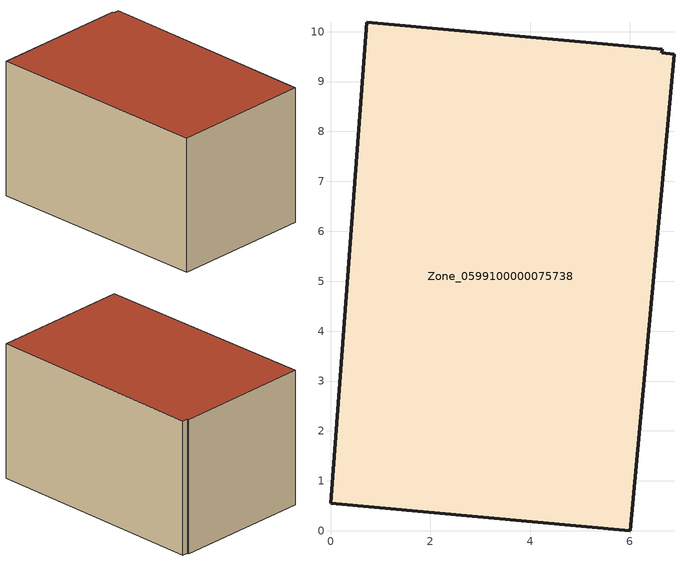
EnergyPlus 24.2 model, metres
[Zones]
Zone_0599100000075738
 floor ground (C_G): 0,0.55 0.72,10.19 6.65,9.65 6.64,9.57 6.88,9.55 6.01,0 z0
 wall outside (C_F): 0.72,10.19 0,0.55 6.01,0 6.88,9.55 6.64,9.57 6.65,9.65 0.72,10.19 z0:5.85
 roof outside (C_R): 0,0.55 6.01,0 6.88,9.55 6.64,9.57 6.65,9.65 0.72,10.19 z5.85
[BUILDING]
Pand.0599100000075738: North Axis=0; Terrain=City; Loads Convergence Tolerance Value=0.04; Temperature Convergence Tolerance Value=0.4; Solar Distribution=FullExterior; Maximum Number of Warmup Days=25; Minimum Number of Warmup Days=1
[Site:Location]
Rotterdam.The.Hague.AP_ZH_NLD Design_Conditions: Latitude=51.96; Longitude=4.45; Time Zone=1; Elevation=-4.5
[SITE:GROUNDTEMPERATURE:BUILDINGSURFACE]
18, 18, 18, 18, 18, 18, 18, 18, 18, 18, 18, 18
[MATERIAL] Thermal Absorptance=0.9; Solar Absorptance=0.7; Visible Absorptance=0.7
Name | Roughness | Thickness | Conductivity | Density | Specific Heat
G.TC.1946-1964 | MediumSmooth | 0.15 | 1 | 540 | 1210
F.TC.1946-1964 | Rough | 0.3 | 0.857143 | 1920 | 840
R.TC.1946-1964 | MediumRough | 0.2 | 0.235294 | 1500 | 1000
[CONSTRUCTION]
C_G: G.TC.1946-1964
C_F: F.TC.1946-1964
C_R: R.TC.1946-1964
[ZONE]
Zone_0599100000075738: Type=1; Multiplier=1; Ceiling Height=Autocalculate; Volume=Autocalculate; Floor Area=autocalculate; Part of Total Floor Area=Yes
[ZONEINFILTRATION:DESIGNFLOWRATE]
Infil_Zone_0599100000075738: Zone or ZoneList or Space or SpaceList=Zone_0599100000075738; Schedule=AlwaysOn; Design Flow Rate Calculation Method=Flow/Area; Flow Rate per Floor Area=0.003; Constant Term Coefficient=1; Temperature Term Coefficient=0; Velocity Term Coefficient=0; Velocity Squared Term Coefficient=0
[HVACTEMPLATE:ZONE:IDEALLOADSAIRSYSTEM]
Zone_0599100000075738: Maximum Heating Supply Air Temperature=50; Minimum Cooling Supply Air Temperature=13; Maximum Heating Supply Air Humidity Ratio=0.0156; Minimum Cooling Supply Air Humidity Ratio=0.0077; Heating Limit=NoLimit; Cooling Limit=NoLimit; Dehumidification Control Type=ConstantSensibleHeatRatio; Cooling Sensible Heat Ratio=0.7; Dehumidification Setpoint=60; Humidification Control Type=None; Humidification Setpoint=30; Outdoor Air Method=None; Outdoor Air Flow Rate per Person=0.00944; Outdoor Air Flow Rate per Zone Floor Area=0; Outdoor Air Flow Rate per Zone=0; Demand Controlled Ventilation Type=None; Outdoor Air Economizer Type=NoEconomizer; Heat Recovery Type=None; Sensible Heat Recovery Effectiveness=0.7; Latent Heat Recovery Effectiveness=0.65
[ZONECONTROL:THERMOSTAT]
ThermostatControl_Zone_0599100000075738: Zone or ZoneList=Zone_0599100000075738; Control Type Schedule=DualSetpointControlType; Control 1=Thermostat_Zone_0599100000075738; Temperature Difference Between Cutout And Setpoint=0
[THERMOSTATSETPOINT:DUALSETPOINT]
Thermostat_Zone_0599100000075738: Heating Setpoint Temperature Schedule=HeatingSetpoint_Zone_0599100000075738; Cooling Setpoint Temperature Schedule=CoolingSetpoint_Zone_0599100000075738
[SCHEDULE:COMPACT]
HeatingSetpoint_Zone_0599100000075738: Through: 12/31, For: AllDays, Until: 24:00, 21
CoolingSetpoint_Zone_0599100000075738: Through: 12/31, For: AllDays, Until: 24:00, 24
DualSetpointControlType: Through: 12/31, For: AllDays, Until: 24:00, 4
AlwaysOn: Through: 12/31, For: AllDays, Until: 24:00, 1
